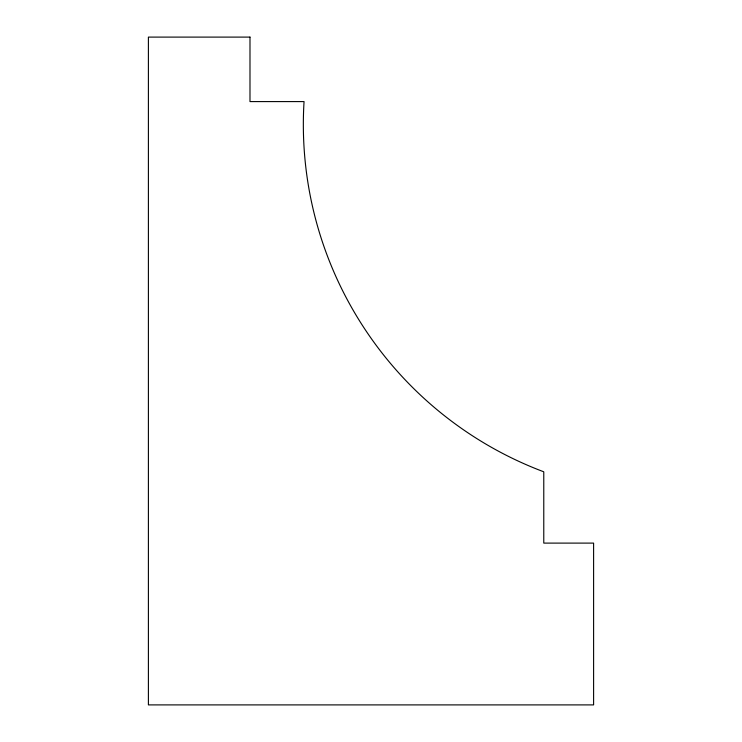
<?xml version="1.0" encoding="UTF-8"?>
<svg xmlns="http://www.w3.org/2000/svg" width="742" height="742" viewBox="0 0 742 742"><rect width="100%" height="100%" fill="white"/><g stroke="black" fill="none" stroke-linecap="round" stroke-linejoin="round"><path stroke-width="1.11" d="M249.989 37.1L148.4 37.1L148.4 704.9L593.6 704.9L593.6 543.107L543.775 543.107L543.775 471.801A371 371 0 0 1 304.053 101.589L249.989 101.589L249.989 37.1"/></g></svg>
